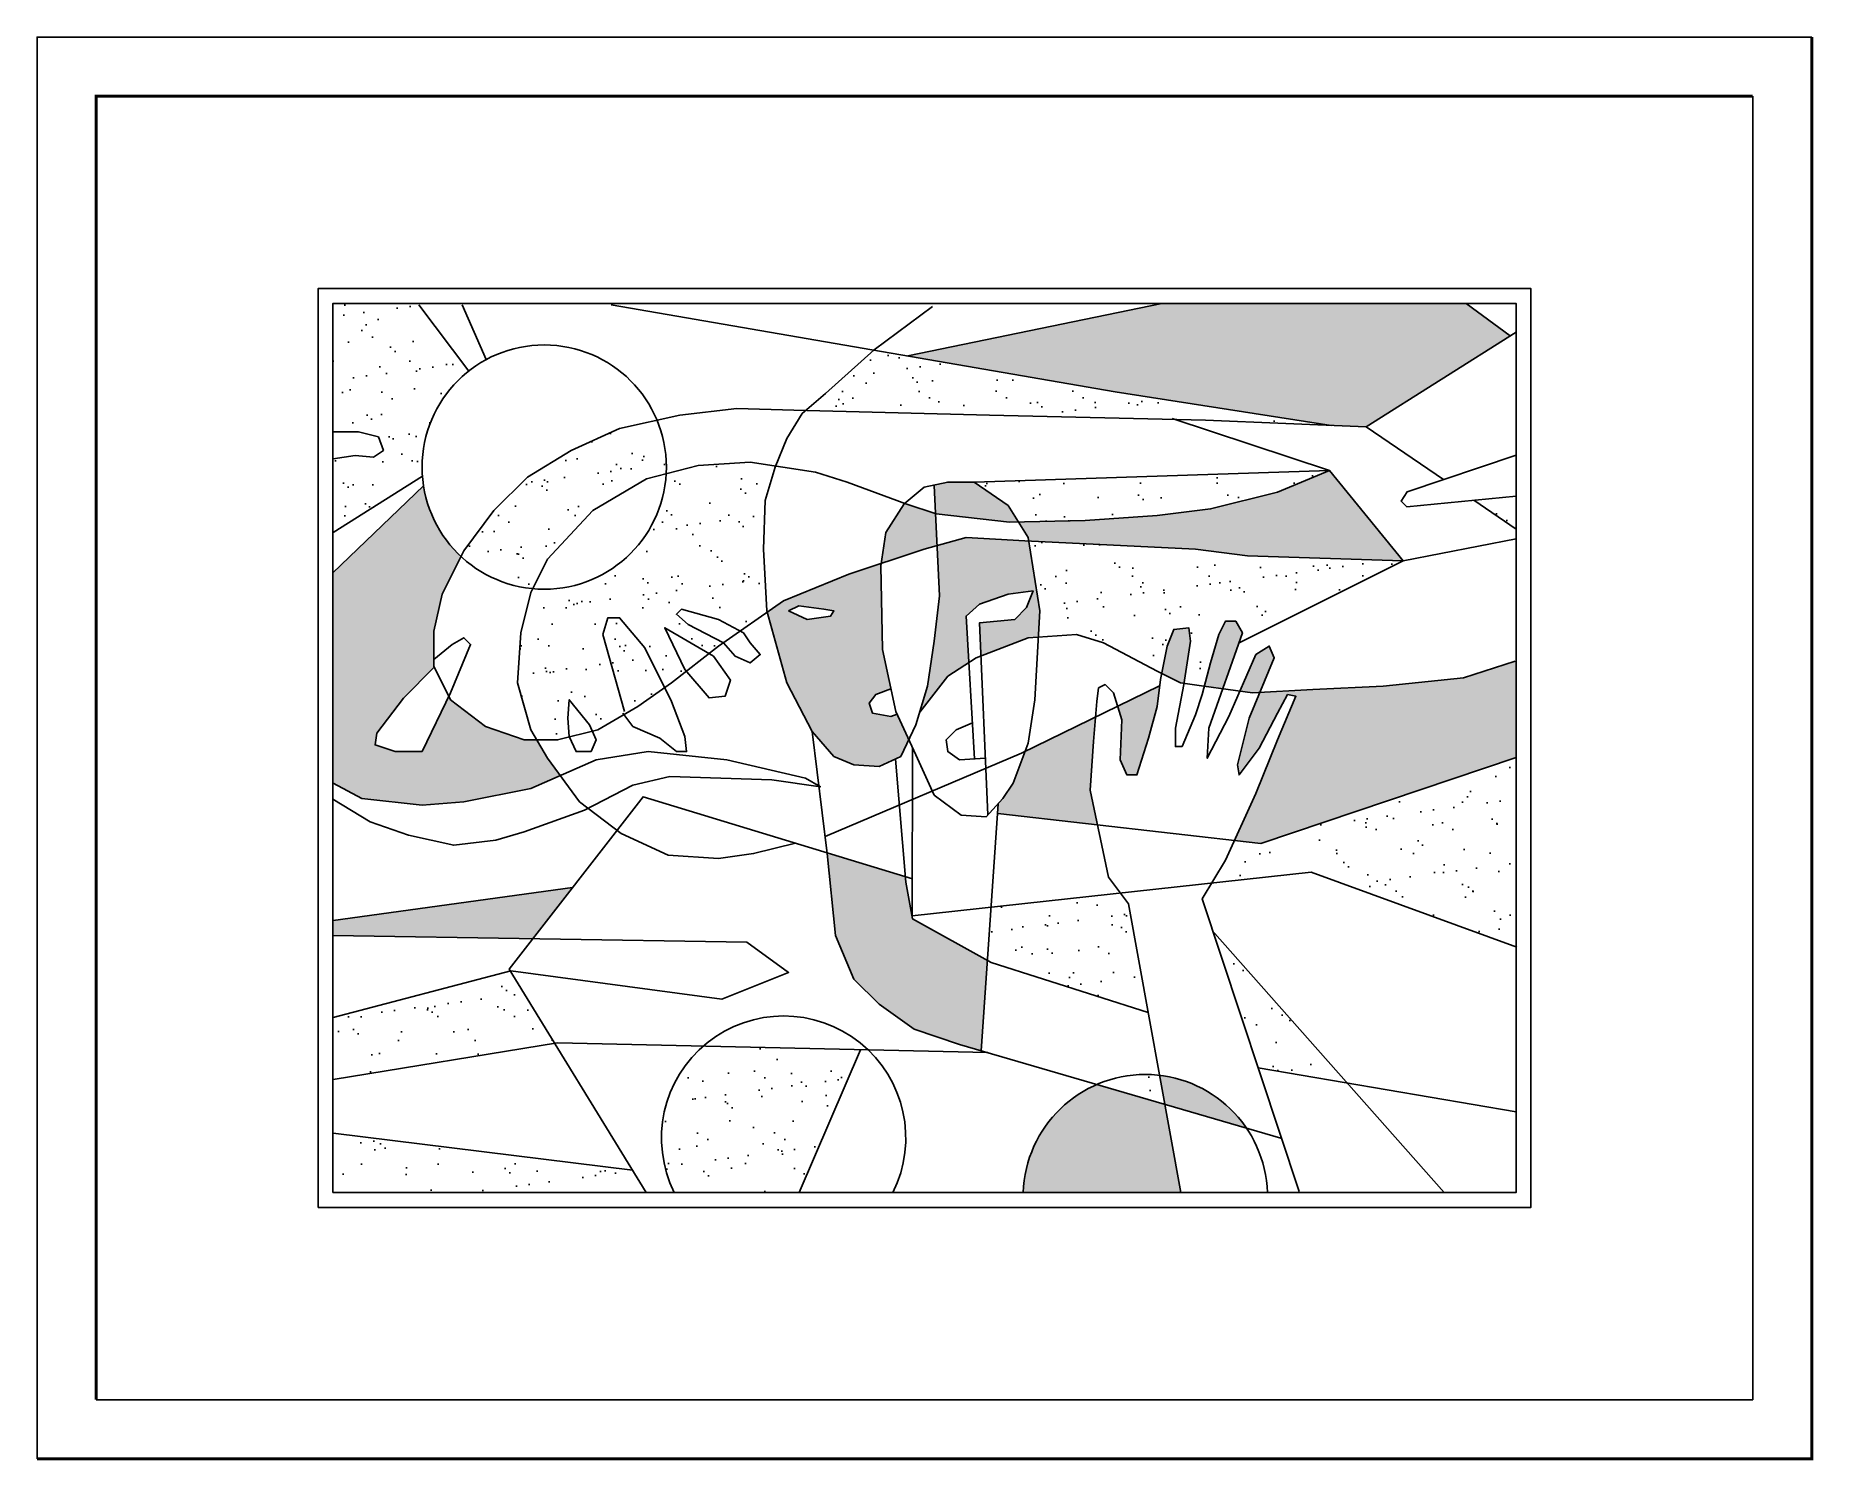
# Model space of a CAD drawing. Extents: x 220 to 821, y 1849 to 2331.
import ezdxf

# ---------------------------------------------------------------- set-up
doc = ezdxf.new("R2010")
doc.units = 0
doc.header["$MEASUREMENT"] = 0
for name, color, linetype in [('3', 3, 'CONTINUOUS'), ('4', 4, 'CONTINUOUS'), ('6', 6, 'CONTINUOUS'), ('7', 7, 'CONTINUOUS')]:
    doc.layers.add(name, color=color, linetype=linetype)
pattern_1 = [(37.5, (-1924.845, 1767.498), (-0.524945, 16.056865), [0, -12.666667, 0, -14.166667, 0, -13.541667]), (7.5, (-1924.845, 1767.498), (14.74814, 23.51788), [0, -6.833333, 0, -11.416667, 0, -4.375]), (327.5, (-1935.095, 1767.498), (25.95118, 0.04716), [0, -4.166667, 0, -15, 0, -19.583333]), (317.5, (-1935.095, 1767.498), (25.05106, 7.31396), [0, -2.083333, 0, -9.833333, 0, -11.25])]

msp = doc.modelspace()

# ---------------------------------------------------------------- hatches: boundary and pattern name
at = {"layer": '3'}
h = msp.add_hatch(dxfattribs=at)
h.set_pattern_fill('AR-SAND', color=256, scale=5, style=0)
h.set_pattern_definition([(37.5, (-1924.845, 1767.498), (-0.314967, 9.634119), [0, -7.6, 0, -8.5, 0, -8.125]), (7.5, (-1924.845, 1767.498), (8.848884, 14.11073), [0, -4.1, 0, -6.85, 0, -2.625]), (327.5, (-1930.995, 1767.498), (15.57071, 0.028295), [0, -2.5, 0, -9, 0, -11.75]), (317.5, (-1930.995, 1767.498), (15.03063, 4.38838), [0, -1.25, 0, -5.9, 0, -6.75])])
h.paths.add_polyline_path([(320.47, 2031.56), (320.47, 2026.48), (387.98, 2025.39), (401.45, 2042.72)])
h.paths.add_polyline_path([(387.4, 2076.26), (397.33, 2080.59), (393.06, 2086.44), (389.39, 2092.66), (385.13, 2092.66), (372.11, 2097.18), (360.23, 2106.23), (359.67, 2107.35), (350.61, 2088.7), (341.55, 2088.7), (334.76, 2090.96), (335.33, 2094.92), (344.38, 2106.8), (354.76, 2117.17), (354.57, 2117.55), (354.57, 2129.42), (357.4, 2141.86), (363.79, 2154.63, -0.167956), (351.13, 2178.46), (320.47, 2149.06), (320.47, 2078.03), (330.23, 2072.87), (350.61, 2070.6), (364.76, 2071.73)])
h.paths.add_polyline_path([(506.25, 2123.2), (505.68, 2151.48), (505.8, 2152.27), (494.93, 2148.65), (472.86, 2139.6), (467.32, 2135.77), (473.99, 2111.89), (482.48, 2095.49), (489.84, 2087), (496.63, 2084.18), (505.12, 2083.61), (512.47, 2087), (515.19, 2092.73), (511.23, 2101.29), (509.08, 2100.58), (502.85, 2101.71), (501.72, 2105.1), (503.98, 2107.93), (509.13, 2109.86)])
h.paths.add_polyline_path([(488.7, 2134.51), (480.78, 2133.38), (474.55, 2136.21), (477.95, 2137.91), (486.44, 2136.77), (489.84, 2136.21)], flags=16)
h.paths.add_polyline_path([(525.49, 2141.3), (523.79, 2126.03), (521.53, 2110.76), (518.86, 2102), (528.32, 2114.15), (535.48, 2118.78), (534.55, 2134.51), (539.07, 2138.47), (548.7, 2141.86), (557.19, 2143), (554.92, 2137.34), (550.96, 2133.38), (539.07, 2132.25), (539.57, 2121), (555.49, 2127.16), (558.95, 2127.4), (559.45, 2136.21), (555.68, 2159.9), (554.36, 2159.96), (534.55, 2161.09), (524.72, 2158.34)])
h.paths.add_polyline_path([(520.4, 2157.14), (524.72, 2158.34), (524.23, 2169.06), (514.17, 2172.41), (513.78, 2172.55), (513.61, 2172.41), (507.38, 2162.79), (505.8, 2152.27)])
h.paths.add_polyline_path([(549.26, 2166.18), (552.23, 2166.25), (548.7, 2171.84), (537.31, 2179.76), (528.32, 2179.76), (523.79, 2178.79), (524.23, 2169.06), (524.36, 2169.01)])
h.paths.add_polyline_path([(514.8, 2222.4), (584.92, 2210.3), (657.96, 2198.92), (669.81, 2198.42), (718.44, 2229.18), (703.58, 2240.16), (600.66, 2240.16)])
h.paths.add_polyline_path([(657.36, 2183.72), (639.82, 2176.36), (617.18, 2170.71), (599.07, 2168.45), (574.73, 2166.75), (552.23, 2166.25), (555.49, 2161.09), (555.68, 2159.9), (612.08, 2157.14), (629.63, 2154.87), (682.1, 2153.14), (682.26, 2153.18)])
h.paths.add_polyline_path([(675.47, 2110.76), (651.7, 2109.63), (633.79, 2108.63), (630.19, 2100.01), (626.23, 2084.18), (626.8, 2080.78), (633.59, 2089.83), (639.82, 2101.71), (643.21, 2107.93), (646.04, 2107.37), (639.82, 2092.66), (632.46, 2074.56), (625.28, 2058.61), (634.16, 2057.59), (720.47, 2086.72), (720.47, 2119.34), (702.64, 2113.59)])
h.paths.add_polyline_path([(550.39, 2077.96), (547, 2072.87), (545.37, 2071.08), (545.15, 2067.79), (578.92, 2063.92), (576.43, 2075.69), (577.56, 2092.09), (578.25, 2100.33), (554.44, 2088.73)])
h.paths.add_polyline_path([(587.18, 2099.45), (586.62, 2085.87), (588.88, 2080.78), (592.28, 2080.78), (596.24, 2093.23), (599.07, 2103.97), (599.93, 2110.91), (585.76, 2104)])
h.paths.add_polyline_path([(610.39, 2126.03), (609.82, 2130.55), (604.73, 2129.99), (602.46, 2124.33), (600.61, 2115.08), (606.99, 2111.89), (608.18, 2111.72)])
h.paths.add_polyline_path([(617.18, 2118.68), (615.09, 2110.73), (621.27, 2109.88), (627.93, 2128.86), (625.67, 2132.82), (622.27, 2132.82), (620.01, 2128.29)])
h.paths.add_polyline_path([(638.68, 2120.37), (636.99, 2124.33), (632.46, 2121.5), (627.08, 2109.08), (631.33, 2108.5), (633.79, 2108.63)])
h.paths.add_polyline_path([(516.44, 2032.14), (514.17, 2044.59), (514.01, 2046.45), (487.54, 2054.51), (490.4, 2026.49), (496.63, 2011.78), (505.12, 2003.3), (517, 1994.82), (532.28, 1989.73), (539.61, 1987.59), (541.72, 2018.17)])
h.paths.add_polyline_path([(578.77, 1976.18, 0.290389), (553.84, 1939.64), (607.15, 1939.64), (601.74, 1969.48)])
h.paths.add_polyline_path([(629.25, 1961.46, 0.217343), (599.96, 1979.26), (601.74, 1969.48)])
h = msp.add_hatch(dxfattribs=at)
h.set_pattern_fill('AR-SAND', color=256, scale=8.333333, style=0)
h.set_pattern_definition(pattern_1)
h.paths.add_polyline_path([(445.7, 1989.16, 0.341204), (435.9, 1939.64), (478.14, 1939.64), (498.85, 1987.93)])
h.paths.add_polyline_path([(426.42, 1939.64), (421.79, 1947.18), (320.47, 1959.77), (320.47, 1939.64)])
h.paths.add_polyline_path([(386.26, 2181.45), (374.94, 2170.14), (364.76, 2156.57), (363.79, 2154.63, 0.165454), (388.05, 2143.74), (393.06, 2153.74), (408.34, 2170.14), (426.45, 2180.89), (433.15, 2182.62, 0.013514), (433.21, 2184.85, 0.098632), (430.06, 2200.67), (417.39, 2197.86), (400.98, 2190.5)])
h.paths.add_polyline_path([(366.4, 2217.3), (349.14, 2240.16), (320.47, 2240.16), (320.47, 2196.73), (329.1, 2196.73), (335.89, 2195.03), (337.59, 2190.5), (334.19, 2188.24), (327.97, 2188.81), (320.47, 2187.65), (320.47, 2162.7), (350.75, 2181.83, -0.018269), (350.64, 2184.85, -0.229992)])
h = msp.add_hatch(dxfattribs=at)
h.set_pattern_fill('AR-SAND', color=256, scale=8.333333, style=0)
h.set_pattern_definition(pattern_1)
h.paths.add_polyline_path([(395.42, 1990.12), (380.42, 2014.56), (320.47, 1998.74), (320.47, 1977.83)])
h.paths.add_polyline_path([(400.41, 2106.23), (407.2, 2097.75), (408.17, 2095.59), (410.03, 2096.05), (423.62, 2103.97), (434.94, 2111.89), (439.96, 2115.83), (439.46, 2116.41), (432.67, 2130.55), (447.58, 2121.82), (450.78, 2124.33), (452.45, 2125.48), (440.6, 2131.68), (436.63, 2135.08), (438.33, 2136.77), (450.78, 2133.38), (458.17, 2129.44), (467.32, 2135.77), (467.2, 2136.21), (466.06, 2157.14), (466.63, 2173.54), (470.14, 2185.22), (461.54, 2186.55), (443.99, 2185.41), (433.15, 2182.62, -0.425931), (388.05, 2143.74), (387.4, 2142.43), (384, 2128.86), (382.87, 2111.89), (387.4, 2096.05), (389.39, 2092.66), (396.45, 2092.66), (400.43, 2093.65), (399.85, 2100.01)])
h.paths.add_polyline_path([(503.35, 2224.38), (487.01, 2209.73), (480.28, 2203.97), (542.47, 2202.38), (615.48, 2200.68), (657.96, 2198.92), (584.92, 2210.3)])
h.paths.add_polyline_path([(537.31, 2179.76), (548.7, 2171.84), (552.23, 2166.25), (574.73, 2166.75), (599.07, 2168.45), (617.18, 2170.71), (639.82, 2176.36), (657.36, 2183.72)])
h.paths.add_polyline_path([(555.68, 2159.9), (559.45, 2136.21), (558.95, 2127.4), (571.9, 2128.29), (580.96, 2125.46), (599.07, 2115.85), (600.61, 2115.08), (602.46, 2124.33), (604.73, 2129.99), (609.82, 2130.55), (610.39, 2126.03), (608.18, 2111.72), (614.91, 2110.76), (615.09, 2110.73), (617.18, 2118.68), (620.01, 2128.29), (622.27, 2132.82), (625.67, 2132.82), (627.93, 2128.86), (626.73, 2125.43), (682.19, 2153.14), (629.63, 2154.87), (612.08, 2157.14)])
h.paths.add_polyline_path([(542.96, 2036.11), (541.72, 2018.17), (543.04, 2017.44), (596.11, 2000.51), (589.45, 2037.23), (586.69, 2040.91)])
h.paths.add_polyline_path([(633.31, 1981.76), (663.4, 1976.65), (618.01, 2027.88)])
h.paths.add_polyline_path([(578.77, 1976.18), (601.74, 1969.48), (599.96, 1979.26, 0.131935)])
h.paths.add_polyline_path([(720.47, 2022.63), (720.47, 2086.72), (634.16, 2057.59), (625.28, 2058.61), (622.27, 2051.94), (617.62, 2044.3), (651.14, 2047.98)])
h.paths.add_polyline_path([(720.47, 2175.03), (706.19, 2173.64), (720.47, 2163.91)])

# ---------------------------------------------------------------- linework, layer by layer
for points in [[(349.48, 2239.71), (366.4, 2217.3)], [(364.19, 2239.71), (372.3, 2221.18)], [(414.56, 2239.71), (584.92, 2210.3), (657.96, 2198.92)], [(523.23, 2239.14), (503.42, 2224.44), (487.01, 2209.73), (479.08, 2202.95), (473.99, 2194.46), (470.03, 2184.85), (466.63, 2173.54), (466.06, 2157.14), (467.2, 2136.21), (473.99, 2111.89), (482.48, 2095.49), (489.84, 2087), (496.63, 2084.18), (505.12, 2083.61), (512.47, 2087), (517.57, 2097.75), (521.53, 2110.76), (523.79, 2126.03), (525.49, 2141.3), (523.79, 2178.63)], [(514.8, 2222.4), (600.66, 2240.16)], [(703.58, 2240.16), (718.44, 2229.18)], [(720.47, 2230.47), (669.81, 2198.42)], [(695.91, 2180.64), (669.81, 2198.42), (615.48, 2200.68), (542.47, 2202.38), (476.25, 2204.08), (457.01, 2204.64), (437.77, 2202.38), (417.39, 2197.86), (400.98, 2190.5), (386.26, 2181.45), (374.94, 2170.14), (364.76, 2156.57), (357.4, 2141.86), (354.57, 2129.42), (354.57, 2117.55), (360.23, 2106.23), (372.11, 2097.18), (385.13, 2092.66), (396.45, 2092.66), (410.03, 2096.05), (423.62, 2103.97), (434.94, 2111.89), (450.78, 2124.33), (472.86, 2139.6), (494.93, 2148.65), (520.4, 2157.14), (534.55, 2161.09), (554.36, 2159.96), (612.08, 2157.14), (629.63, 2154.87), (682.19, 2153.14)], [(604.16, 2201.25), (657.36, 2183.72), (682.26, 2153.18)], [(320.47, 2196.73), (329.1, 2196.73), (335.89, 2195.03), (337.59, 2190.5), (334.19, 2188.24), (327.97, 2188.81), (320.61, 2187.68)], [(720.47, 2188.93), (683.63, 2176.5), (681.57, 2173.33), (683.47, 2171.42), (720.47, 2175.03)], [(320.61, 2162.79), (350.75, 2181.83)], [(537.38, 2179.76), (657.36, 2183.72), (639.82, 2176.36), (617.18, 2170.71), (599.07, 2168.45), (574.73, 2166.75), (549.26, 2166.18), (524.36, 2169.01), (514.17, 2172.41), (494.36, 2179.76), (483.61, 2183.15), (461.54, 2186.55), (443.99, 2185.41), (426.45, 2180.89), (408.34, 2170.14), (393.06, 2153.74), (387.4, 2142.43), (384, 2128.86), (382.87, 2111.89), (387.4, 2096.05), (393.06, 2086.44), (403.81, 2071.73), (417.96, 2060.99), (433.8, 2053.64), (450.78, 2052.5), (462.67, 2054.2), (476.87, 2057.75)], [(351.13, 2178.46), (320.47, 2149.06)], [(537.38, 2179.76), (528.32, 2179.76), (520.4, 2178.06), (513.61, 2172.41), (507.38, 2162.79), (505.68, 2151.48), (506.25, 2123.2), (510.78, 2102.27), (517.57, 2087.57), (523.79, 2074), (532.85, 2067.21), (541.34, 2066.64), (547, 2072.87), (550.39, 2077.96), (555.49, 2091.53), (557.75, 2106.23), (559.45, 2136.21), (555.49, 2161.09), (548.7, 2171.84), (537.31, 2179.76)], [(720.47, 2163.91), (706.19, 2173.64)], [(720.47, 2160.58), (682.26, 2153.18), (626.8, 2125.46)], [(541.93, 2067.29), (539.07, 2132.25), (550.96, 2133.38), (554.92, 2137.34), (557.19, 2143), (548.7, 2141.86), (539.07, 2138.47), (534.55, 2134.51), (537.42, 2086.19)], [(419.09, 2102.27), (411.73, 2128.29), (413.43, 2133.95), (417.39, 2133.95), (425.88, 2123.77), (434.94, 2105.67), (439.46, 2093.79), (440.03, 2088.7), (436.63, 2088.7), (430.98, 2093.23), (421.92, 2097.18), (418.52, 2101.71)], [(452.48, 2125.46), (440.6, 2131.68), (436.63, 2135.08), (438.33, 2136.77), (450.78, 2133.38), (459.27, 2128.86), (461.54, 2125.46), (464.93, 2121.5), (461.54, 2118.68), (456.44, 2120.94), (452.48, 2125.46)], [(474.55, 2136.21), (477.95, 2137.91), (486.44, 2136.77), (489.84, 2136.21), (488.7, 2134.51), (480.78, 2133.38), (474.55, 2136.21)], [(439.46, 2116.41), (432.67, 2130.55), (449.09, 2120.94), (454.86, 2112.83), (453.05, 2107.37), (447.64, 2106.81), (439.46, 2116.41)], [(518.86, 2102), (528.32, 2114.15), (537.94, 2120.37), (555.49, 2127.16), (571.9, 2128.29), (580.96, 2125.46), (599.07, 2115.85), (606.99, 2111.89), (614.91, 2110.76), (631.33, 2108.5), (651.7, 2109.63), (675.47, 2110.76), (702.64, 2113.59), (720.18, 2119.24)], [(607.15, 1939.64), (589.45, 2037.23), (582.65, 2046.28), (576.43, 2075.69), (577.56, 2092.09), (578.69, 2105.67), (579.26, 2110.19), (581.52, 2111.32), (584.35, 2108.5), (587.18, 2099.45), (586.62, 2085.87), (588.88, 2080.78), (592.28, 2080.78), (596.24, 2093.23), (599.07, 2103.97), (600.2, 2113.02), (602.46, 2124.33), (604.73, 2129.99), (609.82, 2130.55), (610.39, 2126.03), (608.12, 2111.32), (605.29, 2096.62), (605.29, 2090.4), (607.56, 2090.4), (612.08, 2101.14), (614.35, 2107.93), (617.18, 2118.68), (620.01, 2128.29), (622.27, 2132.82), (625.67, 2132.82), (627.93, 2128.86), (616.61, 2096.62), (616.05, 2086.44), (623.4, 2100.58), (632.46, 2121.5), (636.99, 2124.33), (638.68, 2120.37), (630.19, 2100.01), (626.23, 2084.18), (626.8, 2080.78), (633.59, 2089.83), (639.82, 2101.71), (643.21, 2107.93), (646.04, 2107.37), (639.82, 2092.66), (632.46, 2074.56), (622.27, 2051.94), (614.35, 2038.93), (647.17, 1939.96)], [(354.57, 2119.81), (360.8, 2124.9), (364.76, 2127.16), (367.02, 2124.9), (360.23, 2108.5), (350.61, 2088.7), (341.55, 2088.7), (334.76, 2090.96), (335.33, 2094.92), (344.38, 2106.8), (354.76, 2117.17)], [(486.85, 2060.03), (553.22, 2088.14), (599.93, 2110.91)], [(509.13, 2109.86), (503.98, 2107.93), (501.72, 2105.1), (502.85, 2101.71), (509.08, 2100.58), (511.23, 2101.29)], [(400.41, 2093.79), (399.85, 2100.01), (400.41, 2106.23), (407.2, 2097.75), (409.47, 2092.66), (407.77, 2088.7), (402.68, 2088.7), (400.41, 2093.79)], [(536.7, 2098.43), (531.15, 2096.05), (527.76, 2092.66), (528.32, 2088.7), (532.28, 2085.87), (541.09, 2086.42)], [(482.48, 2095.49), (487.57, 2054.2), (490.4, 2026.49), (496.63, 2011.78), (505.12, 2003.3), (517, 1994.82), (532.28, 1989.73), (640.95, 1958.05)], [(320.61, 2077.96), (330.23, 2072.87), (350.61, 2070.6), (364.76, 2071.73), (387.4, 2076.26), (409.47, 2085.87), (427.01, 2088.7), (453.61, 2085.87), (480.21, 2079.65), (485.31, 2076.82), (468.89, 2079.09), (434.37, 2080.22), (421.92, 2077.39), (405.51, 2068.91), (385.13, 2061.55), (375.51, 2058.73), (361.36, 2057.03), (346.08, 2060.42), (333.06, 2064.95), (320.47, 2072.61)], [(510.66, 2086.17), (514.17, 2044.59), (516.44, 2032.14), (543.04, 2017.44), (596.11, 2000.51)], [(516.29, 2033.19), (516.44, 2090)], [(545.3, 2067.78), (634.16, 2057.59), (720.47, 2086.72)], [(426.42, 1939.64), (380.04, 2015.18), (425.32, 2073.43), (516.44, 2045.72)], [(545.37, 2071.08), (539.61, 1987.59)], [(516.29, 2033.19), (651.14, 2047.98), (720.75, 2022.53)], [(320.61, 2031.58), (401.45, 2042.72)], [(320.47, 2026.48), (460.41, 2024.23), (474.55, 2014.05), (451.92, 2005), (380.6, 2014.61), (320.61, 1998.78)], [(617.74, 2028.19), (696.19, 1939.64)], [(320.61, 1977.85), (396.45, 1990.29), (541.85, 1986.94)], [(478.14, 1939.64), (498.85, 1987.93)], [(633.31, 1981.76), (720.47, 1966.96)], [(320.61, 1959.75), (421.79, 1947.18)]]:
    msp.add_lwpolyline(points, dxfattribs=at)
msp.add_circle((391.92, 2184.85), 41.29, dxfattribs=at)
for centre, start, end in [((472.86, 1958.05), 333.51873, 206.48127), ((595.11, 1938.26), 1.92245, 178.07755)]:
    msp.add_arc(centre, 41.29, start, end, dxfattribs=at)
at = {"layer": '4'}
for points in [[(820.47, 2330.21), (220.47, 2330.21), (220.47, 1849.59)], [(240.47, 1869.59), (800.47, 1869.59), (800.47, 2310.21)]]:
    msp.add_lwpolyline(points, dxfattribs=at)
msp.add_lwpolyline([(315.47, 1934.64), (725.47, 1934.64), (725.47, 2245.16), (315.47, 2245.16)], close=True, dxfattribs=at)
at = {"layer": '6', "const_width": 1}
for points in [[(220.47, 1849.59), (820.47, 1849.59), (820.47, 2330.21)], [(800.47, 2310.21), (240.47, 2310.21), (240.47, 1869.59)]]:
    msp.add_lwpolyline(points, dxfattribs=at)
at = {"layer": '7'}
msp.add_lwpolyline([(320.47, 1939.64), (720.47, 1939.64), (720.47, 2240.16), (320.47, 2240.16)], close=True, dxfattribs=at)

doc.saveas('drawing.dxf')
